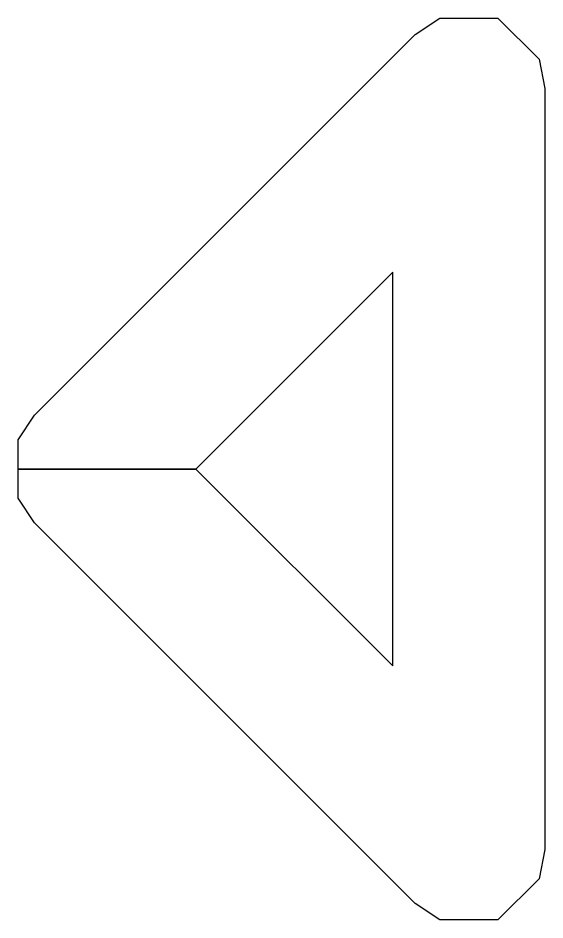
# Model space of a CAD drawing. Header units: millimetres. Extents: x 73 to 173, y -160 to -92.
# Drawn here: x 121.704 to 122.119, y -124.231 to -123.52 of the extents above; entities that cross this region are included whole.
import ezdxf

# ---------------------------------------------------------------- set-up
doc = ezdxf.new("R2010")
doc.units = ezdxf.units.MM
doc.layers.add('F.Silkscreen', color=41, linetype='CONTINUOUS', true_color=0xf2eda1)

msp = doc.modelspace()

# ---------------------------------------------------------------- linework, layer by layer
at = {"layer": 'F.Silkscreen', "linetype": 'CONTINUOUS'}
for p, q in [((122.016974, -123.533274), (122.036439, -123.520267)), ((122.036439, -123.520267), (122.082361, -123.520267)), ((122.082361, -123.520267), (122.114833, -123.552739)), ((121.716974, -123.833274), (122.016974, -123.533274)), ((122.114833, -123.552739), (122.1194, -123.5757)), ((122.1194, -123.5757), (122.1194, -124.1757)), ((121.9994, -123.720552), (121.844252, -123.8757)), ((121.9994, -124.030848), (121.9994, -123.720552)), ((121.703967, -123.852739), (121.716974, -123.833274)), ((121.703967, -123.8757), (121.703967, -123.852739)), ((121.703967, -123.898661), (121.703967, -123.8757)), ((121.703967, -123.8757), (121.844252, -123.8757)), ((121.844252, -123.8757), (121.703967, -123.8757)), ((121.844252, -123.8757), (121.9994, -124.030848)), ((121.716974, -123.918126), (121.703967, -123.898661)), ((122.016974, -124.218126), (121.716974, -123.918126)), ((122.1194, -124.1757), (122.114833, -124.198661)), ((122.114833, -124.198661), (122.082361, -124.231133)), ((122.036439, -124.231133), (122.016974, -124.218126)), ((122.082361, -124.231133), (122.036439, -124.231133))]:
    msp.add_line(p, q, dxfattribs=at)

doc.saveas('drawing.dxf')
